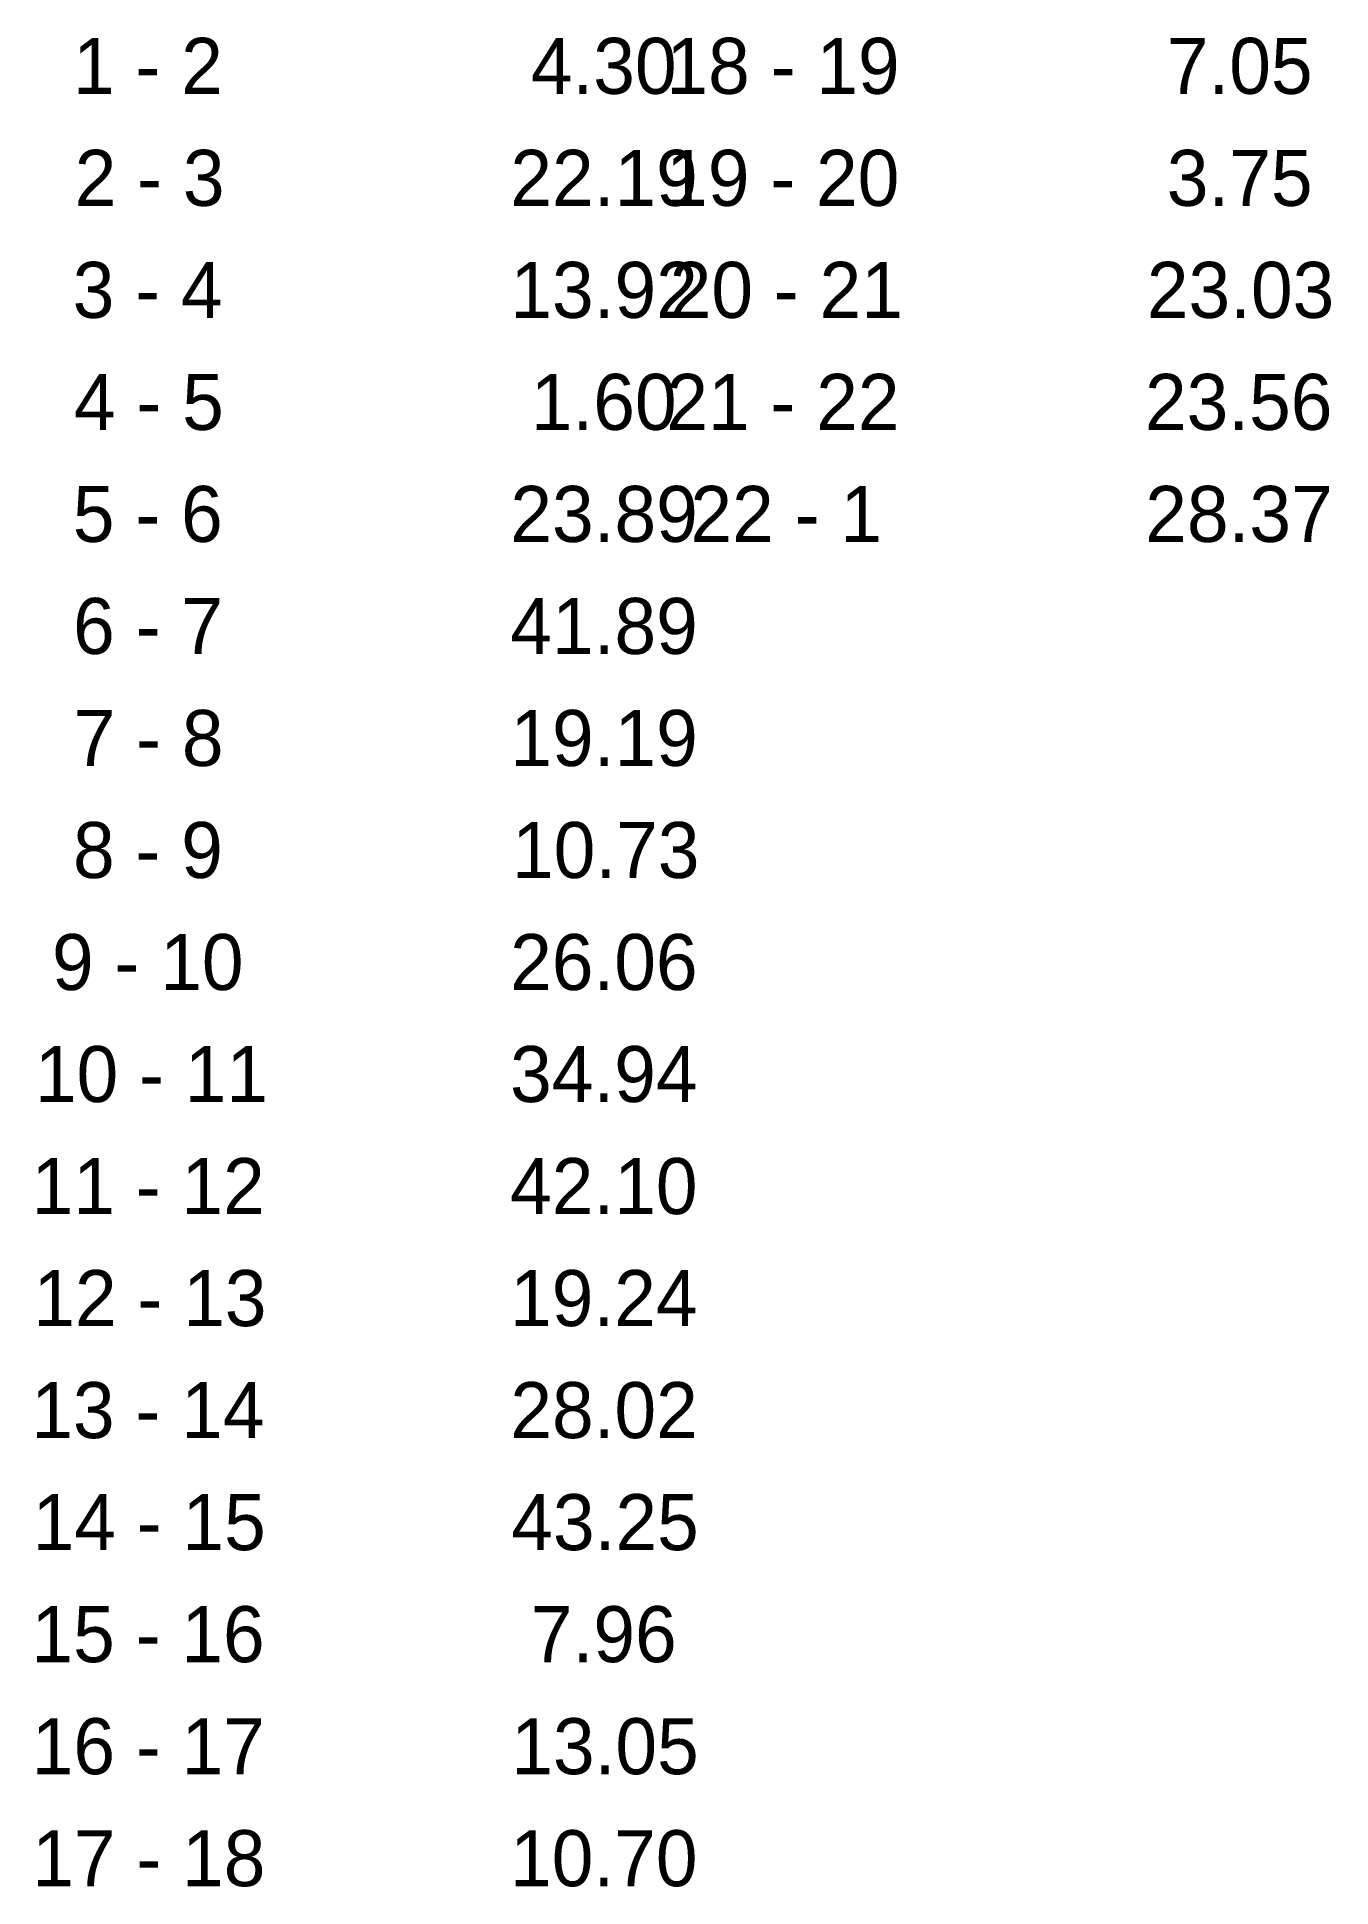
# Model space of a CAD drawing. Extents: x 531453 to 534964, y 1847953 to 1848625.
# Drawn here: x 531453.4 to 531592, y 1847953.1 to 1848151.3 of the extents above.
import ezdxf

# ---------------------------------------------------------------- set-up
doc = ezdxf.new("R2010")
doc.units = 0
doc.layers.add('Level 52', color=7, linetype='Continuous')

msp = doc.modelspace()

# ---------------------------------------------------------------- texts
at = {"layer": 'Level 52'}
for s, p in [('1 - 2', (531457.21, 1848145.19)), ('4.30', (531506.25, 1848145.19)), ('18 - 19', (531520.78, 1848145.19)), ('7.05', (531574.38, 1848145.19)), ('2 - 3', (531457.39, 1848133.19)), ('22.19', (531504.06, 1848133.19)), ('19 - 20', (531520.75, 1848133.19)), ('3.75', (531574.38, 1848133.19)), ('3 - 4', (531457.18, 1848121.19)), ('13.92', (531504.06, 1848121.19)), ('20 - 21', (531521.13, 1848121.19)), ('23.03', (531572.24, 1848121.19)), ('4 - 5', (531457.31, 1848109.19)), ('1.60', (531506.25, 1848109.19)), ('21 - 22', (531520.77, 1848109.19)), ('23.56', (531572.04, 1848109.19)), ('5 - 6', (531457.19, 1848097.19)), ('23.89', (531504.06, 1848097.19)), ('22 - 1', (531523.35, 1848097.19)), ('28.37', (531572.07, 1848097.19)), ('6 - 7', (531457.22, 1848085.19)), ('41.89', (531504.06, 1848085.19)), ('7 - 8', (531457.28, 1848073.19)), ('19.19', (531504.06, 1848073.19)), ('8 - 9', (531457.21, 1848061.19)), ('10.73', (531504.24, 1848061.19)), ('9 - 10', (531454.96, 1848049.19)), ('26.06', (531504.04, 1848049.19)), ('10 - 11', (531453.13, 1848037.19)), ('34.94', (531504.03, 1848037.19)), ('11 - 12', (531452.77, 1848025.19)), ('42.10', (531504.03, 1848025.19)), ('12 - 13', (531452.96, 1848013.19)), ('19.24', (531504.03, 1848013.19)), ('13 - 14', (531452.74, 1848001.19)), ('28.02', (531504.06, 1848001.19)), ('14 - 15', (531452.88, 1847989.19)), ('43.25', (531504.16, 1847989.19)), ('15 - 16', (531452.76, 1847977.19)), ('7.96', (531506.26, 1847977.19)), ('16 - 17', (531452.79, 1847965.19)), ('13.05', (531504.16, 1847965.19)), ('17 - 18', (531452.84, 1847953.19)), ('10.70', (531504.03, 1847953.19))]:
    msp.add_text(s, height=6, dxfattribs=at).set_placement(p)

doc.saveas('drawing.dxf')
